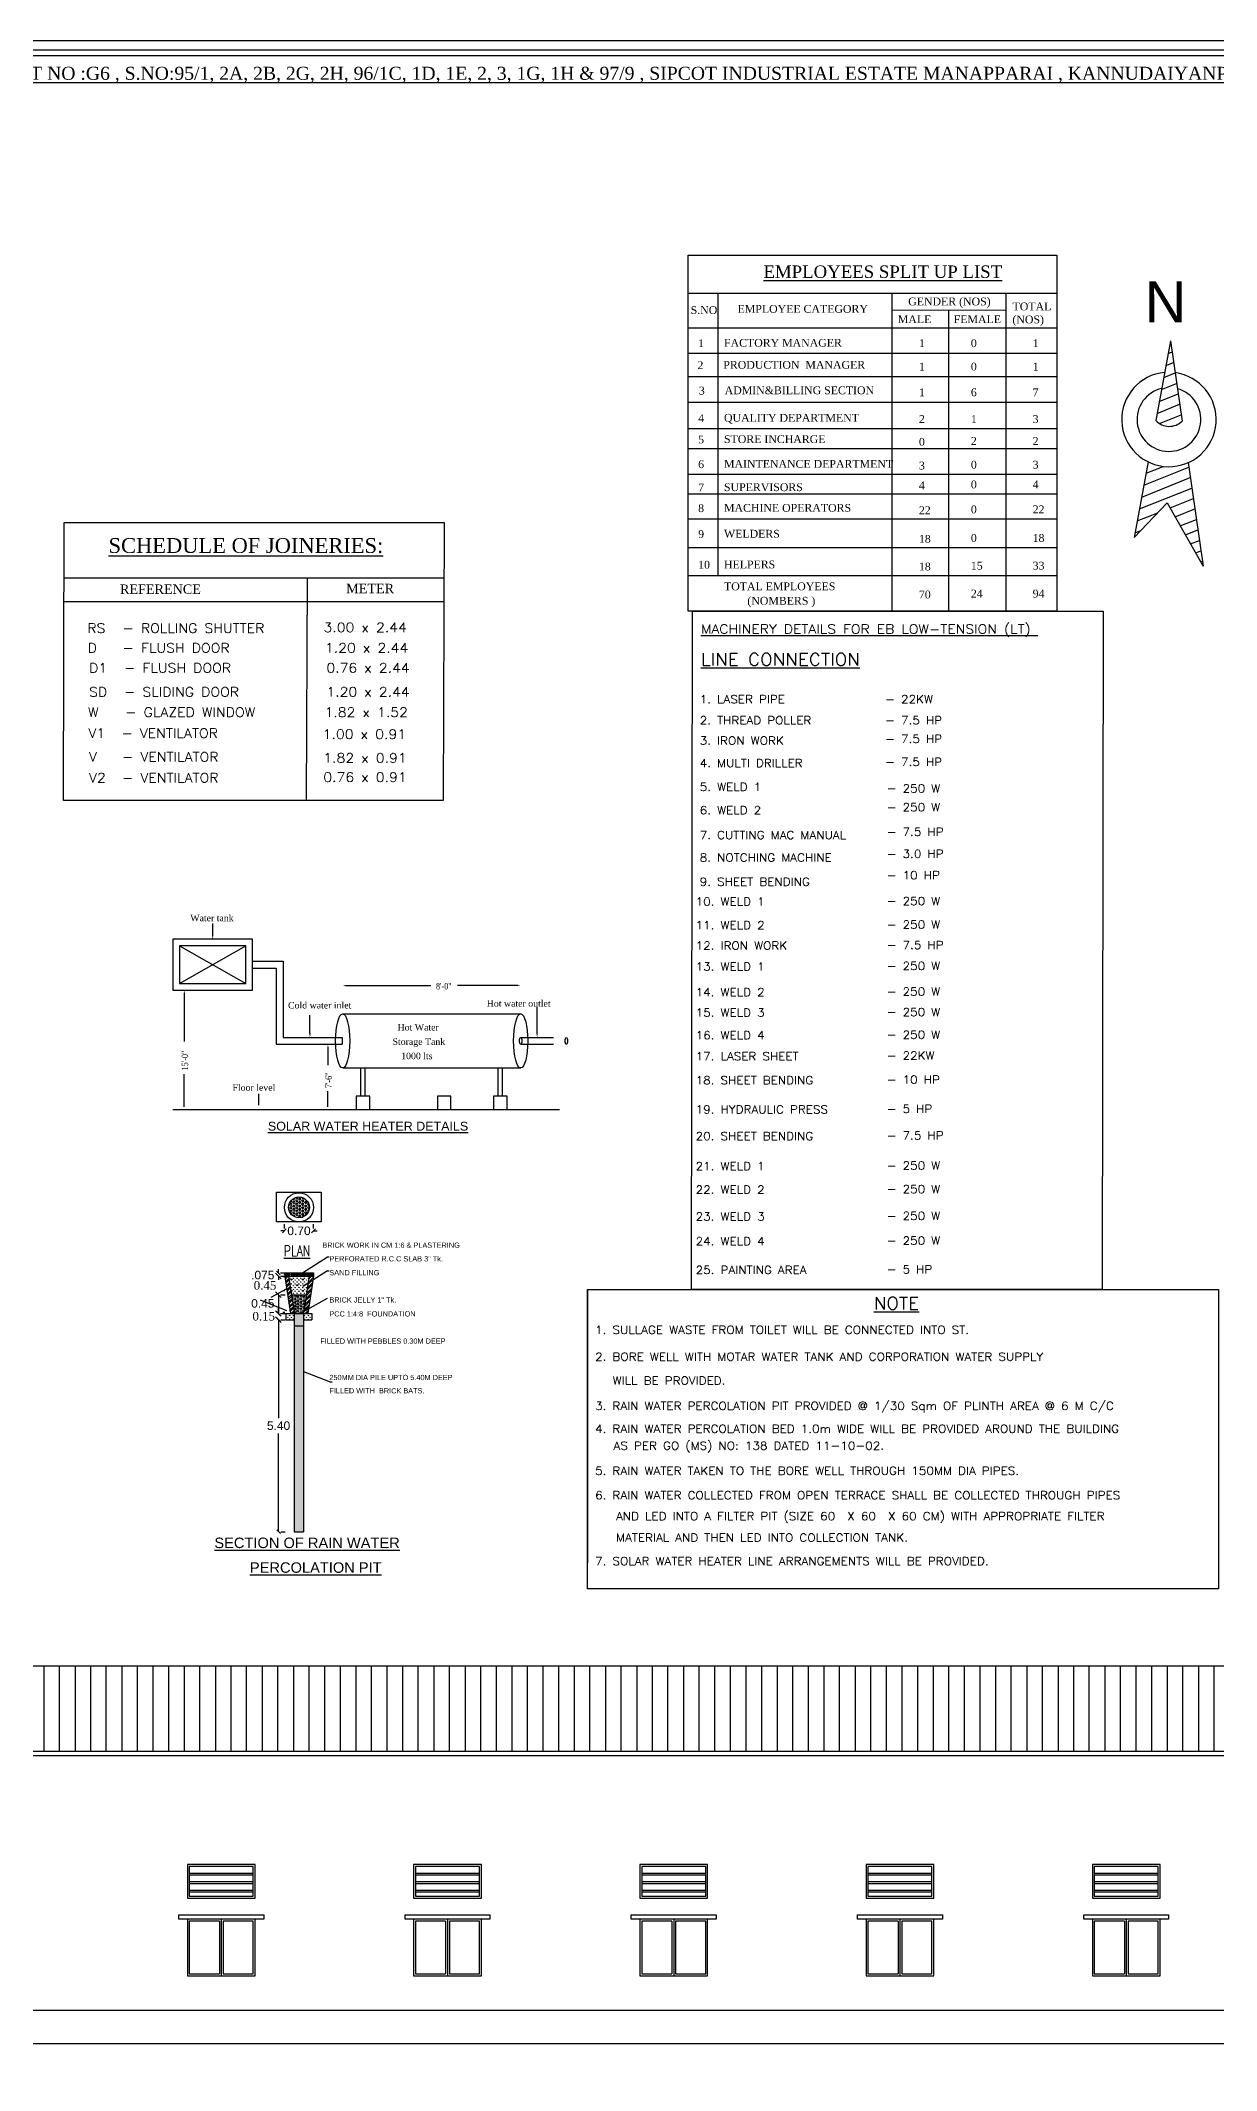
# Model space of a CAD drawing. Header units: metres. Extents: x 9436 to 9850, y -3407 to -3224.
# Drawn here: x 9511.5 to 9543.1, y -3283.1 to -3228.5 of the extents above; entities that cross this region are included whole.
import ezdxf

# ---------------------------------------------------------------- set-up
doc = ezdxf.new("R2010")
doc.units = ezdxf.units.M
doc.header["$MEASUREMENT"] = 0
doc.layers.add('SHEET_1', color=7, linetype='Continuous')
doc.styles.add('Isa-', font='times.ttf')
doc.styles.add('ROMAND', font='romand.shx', dxfattribs={"width": 0.75})
doc.styles.add('ROMANS', font='times.ttf')
doc.styles.get("Standard").update_dxf_attribs({"font": 'arial.ttf'})
doc.styles.add('STYLE2', font='times.ttf')
doc.dimstyles.new('ISO-25', dxfattribs={"dimscale": 0, "dimtxt": 0.23, "dimasz": 0.15, "dimexe": 1.25, "dimexo": 0.625, "dimgap": 0.11, "dimtad": 0, "dimtih": 1, "dimtoh": 1, "dimzin": 1, "dimdsep": 46, "dimtxsty": 'STYLE2', "dimblk": 'OBLIQUE', "dimcen": 0, "dimse1": 1, "dimse2": 1, "dimclrd": 1, "dimclrt": 3, "dimadec": 0, "dimazin": 2, "dimtfac": 1, "dimtix": 1, "dimtofl": 0, "dimtmove": 0, "dimatfit": 3, "dimfxl": 0, "dimtolj": 1, "dimarcsym": 0})
doc.dimstyles.new('STANDARD_WS', dxfattribs={"dimtxt": 0.18, "dimasz": 0.18, "dimexe": 0.18, "dimexo": 0.0625, "dimgap": 0.09, "dimtad": 0, "dimtih": 1, "dimtoh": 1, "dimdec": 4, "dimzin": 0, "dimdsep": 46, "dimtxsty": 'Standard', "dimcen": 0.09, "dimadec": 0, "dimazin": 0, "dimtfac": 1, "dimtdec": 4, "dimtofl": 0, "dimtmove": 0, "dimatfit": 3, "dimfxl": 0, "dimtolj": 1, "dimtzin": 0, "dimarcsym": 0})
pattern_1 = [(90, (9339.23568, -3323.737807), (-0.050181617, 0.050181617), [0.01330642, -0.087056814]), (45, (9339.23568, -3323.73781), (-0.05018165, 0.05018165), [0.01330642, -0.057661152]), (135, (9339.23568, -3323.73781), (-0.05018165, -0.05018165), [0.01330642, -0.057661152])]

# ---------------------------------------------------------------- blocks, each defined once
blk = doc.blocks.new('_Oblique')
at = {"color": 0, "linetype": 'ByBlock', "lineweight": -2}
blk.add_line((-0.5, -0.5), (0.5, 0.5), dxfattribs=at)
blk = doc.blocks.new('*D26')
at = {"color": 0, "lineweight": -2}
for p, q in [((9517.879, -3261.666), (9517.879, -3261.566)), ((9517.879, -3261.75), (9517.879, -3261.85)), ((9517.941, -3261.666), (9518.059, -3261.666)), ((9517.941, -3261.75), (9518.059, -3261.75))]:
    blk.add_line(p, q, dxfattribs=at)
at = {"layer": 'Defpoints', "color": 0}
for p in [(9517.879, -3261.666), (9517.879, -3261.75), (9517.879, -3261.75)]:
    blk.add_point(p, dxfattribs=at)
at = {"color": 0, "lineweight": -2, "xscale": 0.1, "yscale": 0.1, "zscale": 0.1}
for p, rotation in [((9517.879, -3261.666), 270), ((9517.879, -3261.75), 90)]:
    blk.add_blockref('_Oblique', p, dxfattribs=dict(at, rotation=rotation))
at = {"color": 7, "lineweight": 25, "insert": (9517.46, -3261.724), "char_height": 0.23, "attachment_point": 5}
blk.add_mtext('\\A1;.075', dxfattribs=at)
blk = doc.blocks.new('*D27')
at = {"color": 0, "lineweight": -2}
for p, q in [((9517.885, -3262.923), (9517.885, -3265.566)), ((9517.947, -3262.923), (9518.065, -3262.923)), ((9517.885, -3268.623), (9517.885, -3265.981)), ((9517.947, -3268.623), (9518.065, -3268.623))]:
    blk.add_line(p, q, dxfattribs=at)
at = {"layer": 'Defpoints', "color": 0}
for p in [(9517.885, -3262.923), (9517.885, -3268.623), (9517.885, -3268.623)]:
    blk.add_point(p, dxfattribs=at)
at = {"color": 0, "lineweight": -2, "xscale": 0.1, "yscale": 0.1, "zscale": 0.1}
for p, rotation in [((9517.885, -3262.923), 90), ((9517.885, -3268.623), 270)]:
    blk.add_blockref('_Oblique', p, dxfattribs=dict(at, rotation=rotation))
at = {"color": 7, "insert": (9517.885, -3265.773), "char_height": 0.23, "attachment_point": 5}
blk.add_mtext('\\A1;5.40', dxfattribs=at)
blk = doc.blocks.new('*D18')
at = {"color": 0, "lineweight": -2}
for p, q in [((9517.879, -3262.253), (9517.879, -3262.756)), ((9517.941, -3262.253), (9518.059, -3262.253)), ((9517.941, -3262.756), (9518.059, -3262.756))]:
    blk.add_line(p, q, dxfattribs=at)
at = {"layer": 'Defpoints', "color": 0}
for p in [(9517.879, -3262.253), (9517.879, -3262.756), (9517.879, -3262.756)]:
    blk.add_point(p, dxfattribs=at)
at = {"color": 0, "lineweight": -2, "xscale": 0.1, "yscale": 0.1, "zscale": 0.1}
for p, rotation in [((9517.879, -3262.253), 90), ((9517.879, -3262.756), 270)]:
    blk.add_blockref('_Oblique', p, dxfattribs=dict(at, rotation=rotation))
at = {"color": 7, "lineweight": 25, "insert": (9517.462, -3262.486), "char_height": 0.23, "attachment_point": 5}
blk.add_mtext('\\A1;0.45', dxfattribs=at)
blk = doc.blocks.new('*D19')
at = {"color": 0, "lineweight": -2}
for p, q in [((9518.042, -3260.473), (9518.042, -3260.355)), ((9518.824, -3260.473), (9518.824, -3260.355)), ((9518.042, -3260.535), (9517.942, -3260.535)), ((9518.824, -3260.535), (9518.924, -3260.535))]:
    blk.add_line(p, q, dxfattribs=at)
at = {"layer": 'Defpoints', "color": 0}
for p in [(9518.042, -3260.535), (9518.824, -3260.535), (9518.824, -3260.535)]:
    blk.add_point(p, dxfattribs=at)
at = {"color": 0, "lineweight": -2, "xscale": 0.1, "yscale": 0.1, "zscale": 0.1}
blk.add_blockref('_Oblique', (9518.042, -3260.535), dxfattribs=at)
at = {"color": 0, "lineweight": -2, "xscale": 0.1, "yscale": 0.1, "zscale": 0.1, "rotation": 180}
blk.add_blockref('_Oblique', (9518.824, -3260.535), dxfattribs=at)
at = {"color": 7, "lineweight": 25, "insert": (9518.433, -3260.535), "char_height": 0.23, "attachment_point": 5}
blk.add_mtext('\\A1;0.70', dxfattribs=at)
blk = doc.blocks.new('*D20')
at = {"color": 7, "lineweight": -2}
for p, q in [((9517.879, -3261.75), (9517.879, -3261.775)), ((9517.879, -3262.253), (9517.879, -3262.23))]:
    blk.add_line(p, q, dxfattribs=at)
at = {"layer": 'Defpoints', "color": 0}
for p in [(9517.879, -3261.75), (9517.879, -3262.253), (9517.879, -3262.253)]:
    blk.add_point(p, dxfattribs=at)
at = {"color": 7, "lineweight": -2, "xscale": 0.15, "yscale": 0.15, "zscale": 0.15}
for p, rotation in [((9517.879, -3261.75), 90), ((9517.879, -3262.253), 270)]:
    blk.add_blockref('_Oblique', p, dxfattribs=dict(at, rotation=rotation))
at = {"color": 7, "insert": (9517.521, -3262.003), "char_height": 0.23, "attachment_point": 5, "style": 'STYLE2'}
blk.add_mtext('\\A1;0.45', dxfattribs=at)
blk = doc.blocks.new('*D21')
at = {"color": 7, "lineweight": -2}
for p, q in [((9517.879, -3262.756), (9517.879, -3262.606)), ((9517.879, -3262.923), (9517.879, -3263.073))]:
    blk.add_line(p, q, dxfattribs=at)
at = {"layer": 'Defpoints', "color": 0}
for p in [(9517.879, -3262.756), (9517.879, -3262.923), (9517.885, -3262.923)]:
    blk.add_point(p, dxfattribs=at)
at = {"color": 7, "lineweight": -2, "xscale": 0.15, "yscale": 0.15, "zscale": 0.15}
for p, rotation in [((9517.879, -3262.756), 270), ((9517.879, -3262.923), 90)]:
    blk.add_blockref('_Oblique', p, dxfattribs=dict(at, rotation=rotation))
at = {"color": 7, "insert": (9517.487, -3262.833), "char_height": 0.23, "attachment_point": 5, "style": 'STYLE2'}
blk.add_mtext('\\A1;0.15', dxfattribs=at)

msp = doc.modelspace()

# ---------------------------------------------------------------- hatches: boundary and pattern name
at = {"lineweight": 25}
h = msp.add_hatch(dxfattribs=at)
h.set_pattern_fill('ANSI31', color=1, scale=2.21064, angle=-23.196021, style=0)
h.set_pattern_definition([(21.804, (9541.7402, -3250.07013), (-0.102638, 0.2565613), [])])
h.paths.add_polyline_path([(9542.73464, -3242.6711), (9541.76398, -3240.96442), (9540.8802, -3241.90084), (9541.25453, -3239.8663, 0.22210308), (9542.32915, -3239.88623)])
h.paths.add_polyline_path([(9542.1662, -3238.76709, -0.42578482), (9541.45916, -3238.75414), (9541.85279, -3236.61467)])
h = msp.add_hatch(dxfattribs=at)
h.set_pattern_fill('HEX', scale=0.008382, style=0)
h.set_pattern_definition([(0, (9321.561115, -3323.03683), (0, 0.046094779), [0.02661284, -0.053225679]), (120, (9321.561115, -3323.03683), (-0.03991925, -0.023047389), [0.02661284, -0.053225679]), (60, (9321.58773, -3323.03683), (-0.03991925, 0.023047389), [0.02661284, -0.053225679])])
h.paths.add_polyline_path([(9518.15346, -3259.90406, 1), (9518.71226, -3259.90406, 1)])
h = msp.add_hatch(dxfattribs=at)
h.set_pattern_fill('CROSS', scale=0.002794, style=0)
h.set_pattern_definition([(0, (9339.235681, -3323.737807), (0.0177418929, 0.0177418929), [0.0088709465, -0.0266128394]), (90, (9339.240117, -3323.742243), (-0.0177418929, 0.0177418929), [0.0088709465, -0.0266128394])])
h.paths.add_polyline_path([(9518.31137, -3261.66609), (9518.31137, -3261.74991), (9518.39091, -3261.74991), (9518.39091, -3261.66609)])
h.paths.add_polyline_path([(9518.47935, -3261.66609), (9518.41225, -3261.66609), (9518.41225, -3261.74991), (9518.47935, -3261.74991)])
h.paths.add_polyline_path([(9518.50068, -3261.74991), (9518.57193, -3261.74991), (9518.57193, -3261.66609), (9518.50068, -3261.66609)])
h.paths.add_polyline_path([(9518.59327, -3261.74991), (9518.65208, -3261.74991), (9518.65208, -3261.66609), (9518.59327, -3261.66609)])
h.paths.add_polyline_path([(9518.67341, -3261.74991), (9518.82398, -3261.74991), (9518.82398, -3261.66609), (9518.67341, -3261.66609)])
h.paths.add_polyline_path([(9518.18778, -3261.66609), (9518.0426, -3261.66609), (9518.0426, -3261.74991), (9518.18778, -3261.74991)])
h.paths.add_polyline_path([(9518.20912, -3261.74991), (9518.29004, -3261.74991), (9518.29004, -3261.66609), (9518.20912, -3261.66609)])
h = msp.add_hatch(dxfattribs=at)
h.set_pattern_fill('STEEL', scale=0.02794, style=0)
h.set_pattern_definition([(45, (9339.23568, -3323.73781), (-0.062727064, 0.062727064), []), (45, (9339.23568, -3323.69345), (-0.062727064, 0.062727064), [])])
h.paths.add_polyline_path([(9518.82398, -3261.74991), (9518.71093, -3261.74991), (9518.55773, -3262.75575), (9518.67078, -3262.75575)])
h.paths.add_polyline_path([(9518.1958, -3262.75575), (9518.30885, -3262.75575), (9518.15565, -3261.74991), (9518.0426, -3261.74991)])
h = msp.add_hatch(dxfattribs=at)
h.set_pattern_fill('GRASS', scale=0.008382, style=0)
h.set_pattern_definition([(90, (9339.23568, -3323.7378), (-0.15054485, 0.15054485), [0.03991926, -0.26117044]), (45, (9339.23568, -3323.7378), (-0.15054495, 0.15054495), [0.03991926, -0.17298346]), (135, (9339.23568, -3323.7378), (-0.15054495, -0.15054495), [0.03991926, -0.17298346])])
h.paths.add_polyline_path([(9518.71093, -3261.74991), (9518.15565, -3261.74991), (9518.23225, -3262.25283), (9518.63433, -3262.25283)])
h = msp.add_hatch(dxfattribs=at)
h.set_pattern_fill('GRASS', scale=0.002794, style=0)
h.set_pattern_definition(pattern_1)
h.paths.add_polyline_path([(9518.71093, -3261.74991), (9518.15565, -3261.74991), (9518.23225, -3262.25283), (9518.63433, -3262.25283)])
h = msp.add_hatch(dxfattribs=at)
h.set_pattern_fill('HEX', scale=0.008382, style=0)
h.set_pattern_definition([(0, (9339.23568, -3323.737807), (0, 0.046094779), [0.02661284, -0.053225679]), (120, (9339.23568, -3323.737807), (-0.03991925, -0.02304739), [0.02661284, -0.053225679]), (60, (9339.262294, -3323.737807), (-0.03991925, 0.02304739), [0.02661284, -0.053225679])])
h.paths.add_polyline_path([(9518.63433, -3262.25283), (9518.23225, -3262.25283), (9518.30885, -3262.75575), (9518.55773, -3262.75575)])
h = msp.add_hatch(dxfattribs=at)
h.set_pattern_fill('GRASS', scale=0.002794, style=0)
h.set_pattern_definition(pattern_1)
h.paths.add_polyline_path([(9518.78254, -3262.92339), (9518.78254, -3262.75575), (9518.55902, -3262.75575), (9518.55902, -3262.92339)])
h.paths.add_polyline_path([(9518.30756, -3262.75575), (9518.08404, -3262.75575), (9518.08404, -3262.92339), (9518.30756, -3262.92339)])
h = msp.add_hatch(dxfattribs=at)
h.set_pattern_fill('GRASS', scale=0.002794, style=0)
h.set_pattern_definition(pattern_1)
h.paths.add_polyline_path([(9518.55902, -3262.75575), (9518.30756, -3262.75575), (9518.30756, -3268.62315), (9518.55902, -3268.62315)])

# ---------------------------------------------------------------- linework, layer by layer
at = {"color": 141, "lineweight": 25}
for p, q in [((9528.89102, -3235.33088), (9538.79906, -3235.33088)), ((9528.89102, -3236.26446), (9538.79906, -3236.26446)), ((9512.12666, -3242.98352), (9522.331, -3242.98352)), ((9512.12666, -3243.61584), (9522.331, -3243.61584))]:
    msp.add_line(p, q, dxfattribs=at)
at = {"color": 7}
for p, q in [((9529.68542, -3235.33088), (9529.68542, -3242.91558)), ((9534.36292, -3235.33088), (9534.36292, -3243.88244)), ((9537.42553, -3235.33088), (9537.42553, -3243.88244)), ((9534.36292, -3235.77783), (9537.42035, -3235.78713)), ((9535.89163, -3235.78248), (9535.89163, -3243.88244)), ((9538.79906, -3236.94919), (9528.89102, -3236.94919)), ((9538.79906, -3237.57986), (9528.89102, -3237.57986)), ((9538.79906, -3238.26966), (9528.89102, -3238.26966)), ((9538.79906, -3238.97916), (9528.89102, -3238.97916)), ((9538.79906, -3239.51129), (9528.89102, -3239.51129)), ((9538.79906, -3240.20109), (9528.89102, -3240.20109)), ((9538.79906, -3240.73322), (9528.89102, -3240.73322)), ((9538.79906, -3241.40331), (9528.89102, -3241.40331)), ((9538.79906, -3242.17194), (9528.89102, -3242.17194)), ((9528.89102, -3242.91558), (9538.79906, -3242.91558)), ((9482.21443, -3272.22935), (9573.73443, -3272.22935)), ((9511.57526, -3272.22935), (9511.57526, -3274.51935)), ((9511.98989, -3272.22935), (9511.98989, -3274.51935)), ((9512.41504, -3272.22935), (9512.41504, -3274.51935)), ((9512.82967, -3272.22935), (9512.82967, -3274.51935)), ((9512.82967, -3272.22935), (9512.82967, -3274.51935)), ((9513.24431, -3272.22935), (9513.24431, -3274.51935)), ((9513.66946, -3272.22935), (9513.66946, -3274.51935)), ((9514.08409, -3272.22935), (9514.08409, -3274.51935)), ((9514.50924, -3272.22935), (9514.50924, -3274.51935)), ((9514.92387, -3272.22935), (9514.92387, -3274.51935)), ((9515.34902, -3272.22935), (9515.34902, -3274.51935)), ((9515.76365, -3272.22935), (9515.76365, -3274.51935)), ((9516.1888, -3272.22935), (9516.1888, -3274.51935)), ((9516.60344, -3272.22935), (9516.60344, -3274.51935)), ((9516.60344, -3272.22935), (9516.60344, -3274.51935)), ((9517.01807, -3272.22935), (9517.01807, -3274.51935)), ((9517.44322, -3272.22935), (9517.44322, -3274.51935)), ((9517.85785, -3272.22935), (9517.85785, -3274.51935)), ((9518.283, -3272.22935), (9518.283, -3274.51935)), ((9518.69763, -3272.22935), (9518.69763, -3274.51935)), ((9519.12278, -3272.22935), (9519.12278, -3274.51935)), ((9519.53741, -3272.22935), (9519.53741, -3274.51935)), ((9519.96256, -3272.22935), (9519.96256, -3274.51935)), ((9520.3772, -3272.22935), (9520.3772, -3274.51935)), ((9520.3772, -3272.22935), (9520.3772, -3274.51935)), ((9520.79183, -3272.22935), (9520.79183, -3274.51935)), ((9521.21698, -3272.22935), (9521.21698, -3274.51935)), ((9521.63161, -3272.22935), (9521.63161, -3274.51935)), ((9522.05676, -3272.22935), (9522.05676, -3274.51935)), ((9522.47139, -3272.22935), (9522.47139, -3274.51935)), ((9522.89654, -3272.22935), (9522.89654, -3274.51935)), ((9523.31118, -3272.22935), (9523.31118, -3274.51935)), ((9523.73633, -3272.22935), (9523.73633, -3274.51935)), ((9524.15096, -3272.22935), (9524.15096, -3274.51935)), ((9524.15096, -3272.22935), (9524.15096, -3274.51935)), ((9524.56559, -3272.22935), (9524.56559, -3274.51935)), ((9524.99074, -3272.22935), (9524.99074, -3274.51935)), ((9525.40537, -3272.22935), (9525.40537, -3274.51935)), ((9525.83052, -3272.22935), (9525.83052, -3274.51935)), ((9526.24516, -3272.22935), (9526.24516, -3274.51935)), ((9526.6703, -3272.22935), (9526.6703, -3274.51935)), ((9527.08494, -3272.22935), (9527.08494, -3274.51935)), ((9527.51009, -3272.22935), (9527.51009, -3274.51935)), ((9527.92472, -3272.22935), (9527.92472, -3274.51935)), ((9527.92472, -3272.22935), (9527.92472, -3274.51935)), ((9528.33935, -3272.22935), (9528.33935, -3274.51935)), ((9528.7645, -3272.22935), (9528.7645, -3274.51935)), ((9529.17913, -3272.22935), (9529.17913, -3274.51935)), ((9529.60428, -3272.22935), (9529.60428, -3274.51935)), ((9530.01892, -3272.22935), (9530.01892, -3274.51935)), ((9530.44407, -3272.22935), (9530.44407, -3274.51935)), ((9530.8587, -3272.22935), (9530.8587, -3274.51935)), ((9531.28385, -3272.22935), (9531.28385, -3274.51935)), ((9531.69848, -3272.22935), (9531.69848, -3274.51935)), ((9531.69848, -3272.22935), (9531.69848, -3274.51935)), ((9532.11311, -3272.22935), (9532.11311, -3274.51935)), ((9532.53826, -3272.22935), (9532.53826, -3274.51935)), ((9532.9529, -3272.22935), (9532.9529, -3274.51935)), ((9533.37805, -3272.22935), (9533.37805, -3274.51935)), ((9533.79268, -3272.22935), (9533.79268, -3274.51935)), ((9534.21783, -3272.22935), (9534.21783, -3274.51935)), ((9534.63246, -3272.22935), (9534.63246, -3274.51935)), ((9535.05761, -3272.22935), (9535.05761, -3274.51935)), ((9535.47224, -3272.22935), (9535.47224, -3274.51935)), ((9535.47224, -3272.22935), (9535.47224, -3274.51935)), ((9535.88687, -3272.22935), (9535.88687, -3274.51935)), ((9536.31202, -3272.22935), (9536.31202, -3274.51935)), ((9536.72666, -3272.22935), (9536.72666, -3274.51935)), ((9537.15181, -3272.22935), (9537.15181, -3274.51935)), ((9537.56644, -3272.22935), (9537.56644, -3274.51935)), ((9537.99159, -3272.22935), (9537.99159, -3274.51935)), ((9538.40622, -3272.22935), (9538.40622, -3274.51935)), ((9538.83137, -3272.22935), (9538.83137, -3274.51935)), ((9539.246, -3272.22935), (9539.246, -3274.51935)), ((9539.246, -3272.22935), (9539.246, -3274.51935)), ((9539.66064, -3272.22935), (9539.66064, -3274.51935)), ((9540.08579, -3272.22935), (9540.08579, -3274.51935)), ((9540.50042, -3272.22935), (9540.50042, -3274.51935)), ((9540.92557, -3272.22935), (9540.92557, -3274.51935)), ((9541.3402, -3272.22935), (9541.3402, -3274.51935)), ((9541.76535, -3272.22935), (9541.76535, -3274.51935)), ((9542.17998, -3272.22935), (9542.17998, -3274.51935)), ((9542.60513, -3272.22935), (9542.60513, -3274.51935)), ((9543.01977, -3272.22935), (9543.01977, -3274.51935)), ((9543.01977, -3272.22935), (9543.01977, -3274.51935)), ((9482.21443, -3274.51935), (9573.73443, -3274.51935)), ((9482.21443, -3274.63935), (9573.73443, -3274.63935)), ((9515.48454, -3277.7975), (9517.20454, -3277.7975)), ((9515.48454, -3277.8475), (9517.20454, -3277.8475)), ((9521.56456, -3277.7975), (9523.28456, -3277.7975)), ((9521.56456, -3277.8475), (9523.28456, -3277.8475)), ((9527.64457, -3277.7975), (9529.36457, -3277.7975)), ((9527.64457, -3277.8475), (9529.36457, -3277.8475)), ((9533.72457, -3277.7975), (9535.44457, -3277.7975)), ((9533.72457, -3277.8475), (9535.44457, -3277.8475)), ((9539.80459, -3277.7975), (9541.52459, -3277.7975)), ((9539.80459, -3277.8475), (9541.52459, -3277.8475)), ((9515.48454, -3278.02564), (9517.20454, -3278.02564)), ((9515.48454, -3278.07564), (9517.20454, -3278.07564)), ((9515.48454, -3278.25379), (9517.20454, -3278.25379)), ((9515.48454, -3278.30379), (9517.20454, -3278.30379)), ((9521.56456, -3278.02564), (9523.28456, -3278.02564)), ((9521.56456, -3278.07564), (9523.28456, -3278.07564)), ((9521.56456, -3278.25379), (9523.28456, -3278.25379)), ((9521.56456, -3278.30379), (9523.28456, -3278.30379)), ((9527.64457, -3278.02564), (9529.36457, -3278.02564)), ((9527.64457, -3278.07564), (9529.36457, -3278.07564)), ((9527.64457, -3278.25379), (9529.36457, -3278.25379)), ((9527.64457, -3278.30379), (9529.36457, -3278.30379)), ((9533.72457, -3278.02564), (9535.44457, -3278.02564)), ((9533.72457, -3278.07564), (9535.44457, -3278.07564)), ((9533.72457, -3278.25379), (9535.44457, -3278.25379)), ((9533.72457, -3278.30379), (9535.44457, -3278.30379)), ((9539.80459, -3278.02564), (9541.52459, -3278.02564)), ((9539.80459, -3278.07564), (9541.52459, -3278.07564)), ((9539.80459, -3278.25379), (9541.52459, -3278.25379)), ((9539.80459, -3278.30379), (9541.52459, -3278.30379)), ((9516.29454, -3279.08935), (9516.29454, -3280.50935)), ((9516.34454, -3279.03935), (9516.34454, -3280.55935)), ((9516.39454, -3279.08935), (9516.39454, -3280.50935)), ((9522.37456, -3279.08935), (9522.37456, -3280.50935)), ((9522.42456, -3279.03935), (9522.42456, -3280.55935)), ((9522.47456, -3279.08935), (9522.47456, -3280.50935)), ((9528.45457, -3279.08935), (9528.45457, -3280.50935)), ((9528.50457, -3279.03935), (9528.50457, -3280.55935)), ((9528.55457, -3279.08935), (9528.55457, -3280.50935)), ((9534.53457, -3279.08935), (9534.53457, -3280.50935)), ((9534.58457, -3279.03935), (9534.58457, -3280.55935)), ((9534.63457, -3279.08935), (9534.63457, -3280.50935)), ((9540.61459, -3279.08935), (9540.61459, -3280.50935)), ((9540.66459, -3279.03935), (9540.66459, -3280.55935)), ((9540.71459, -3279.08935), (9540.71459, -3280.50935)), ((9482.21443, -3281.47935), (9573.73443, -3281.47935)), ((9480.96176, -3282.37935), (9575.68297, -3282.37935))]:
    msp.add_line(p, q, dxfattribs=at)
at = {"lineweight": 25}
for p, q in [((9541.85279, -3236.61467), (9541.45916, -3238.75414)), ((9541.85279, -3236.61467), (9542.1662, -3238.76709)), ((9541.25453, -3239.8663), (9540.8802, -3241.90084)), ((9542.32915, -3239.88623), (9542.73464, -3242.6711)), ((9541.76398, -3240.96442), (9540.8802, -3241.90084)), ((9541.76398, -3240.96442), (9542.73464, -3242.6711)), ((9516.11396, -3252.57459), (9516.11396, -3252.27503)), ((9517.18882, -3252.69579), (9515.0391, -3252.69579)), ((9515.0391, -3252.69579), (9515.0391, -3254.06625)), ((9517.18882, -3254.06625), (9517.18882, -3252.69579)), ((9515.22089, -3253.88445), (9517.00703, -3252.87758)), ((9515.22089, -3252.87758), (9517.00703, -3253.88445)), ((9517.00703, -3252.87758), (9515.22089, -3252.87758)), ((9515.22089, -3252.87758), (9515.22089, -3253.88445)), ((9517.00703, -3253.88445), (9517.00703, -3252.87758)), ((9517.18882, -3253.29012), (9518.0065, -3253.29012)), ((9518.0065, -3253.29012), (9518.0065, -3255.33879)), ((9515.22089, -3253.88445), (9517.00703, -3253.88445)), ((9517.18882, -3253.47191), (9517.82471, -3253.47191)), ((9517.82471, -3253.47191), (9517.82471, -3255.52058)), ((9515.0391, -3254.06625), (9517.18882, -3254.06625)), ((9515.3505, -3254.14393), (9515.3505, -3255.44218)), ((9519.68567, -3253.94255), (9521.97519, -3253.94255)), ((9524.31398, -3253.94255), (9522.69452, -3253.94255)), ((9518.72709, -3255.21759), (9518.72709, -3254.74097)), ((9519.60798, -3254.70252), (9524.39167, -3254.70252)), ((9524.83249, -3255.21772), (9524.83249, -3254.52655)), ((9517.82471, -3255.52058), (9519.59335, -3255.52058)), ((9518.0065, -3255.33879), (9519.59335, -3255.33879)), ((9519.59335, -3255.33879), (9519.59335, -3255.52058)), ((9524.39167, -3255.33892), (9525.27331, -3255.33892)), ((9524.39167, -3255.52071), (9525.27331, -3255.52071)), ((9519.21174, -3255.59827), (9519.21174, -3256.08189)), ((9515.3505, -3257.19711), (9515.3505, -3256.32615)), ((9519.60798, -3256.15685), (9524.39167, -3256.15685)), ((9520.09276, -3256.91121), (9520.09276, -3256.15685)), ((9520.21395, -3256.91121), (9520.21395, -3256.15685)), ((9523.7857, -3256.91121), (9523.7857, -3256.15685)), ((9523.90689, -3256.91121), (9523.90689, -3256.15685)), ((9517.35377, -3257.1536), (9517.35377, -3256.85404)), ((9519.21174, -3257.19711), (9519.21174, -3256.77719)), ((9520.33515, -3256.91121), (9519.97156, -3256.91121)), ((9519.97156, -3256.91121), (9519.97156, -3257.2748)), ((9520.33515, -3257.2748), (9520.33515, -3256.91121)), ((9522.51665, -3256.91121), (9522.15307, -3256.91121)), ((9522.15307, -3256.91121), (9522.15307, -3257.2748)), ((9522.51665, -3257.2748), (9522.51665, -3256.91121)), ((9524.02809, -3256.91121), (9523.6645, -3256.91121)), ((9523.6645, -3256.91121), (9523.6645, -3257.2748)), ((9524.02809, -3257.2748), (9524.02809, -3256.91121)), ((9515.0391, -3257.2748), (9525.43372, -3257.2748)), ((9519.97156, -3257.2748), (9520.33515, -3257.2748)), ((9522.15307, -3257.2748), (9522.51665, -3257.2748)), ((9523.6645, -3257.2748), (9524.02809, -3257.2748))]:
    msp.add_line(p, q, dxfattribs=at)
at = {"color": 2}
for p, q in [((9522.331, -3241.49209), (9522.31054, -3248.96671)), ((9518.65012, -3242.98352), (9518.62967, -3248.96671)), ((9526.18879, -3262.11024), (9526.18879, -3269.45568))]:
    msp.add_line(p, q, dxfattribs=at)
at = {"color": 7, "lineweight": 25}
for p, q in [((9518.53221, -3261.66609), (9519.19731, -3261.23571)), ((9519.19731, -3261.23571), (9519.24879, -3261.23571)), ((9517.68557, -3262.31389), (9518.10033, -3262.09062)), ((9517.99872, -3261.76523), (9518.05021, -3261.76523)), ((9518.0426, -3261.66609), (9518.82398, -3261.66609)), ((9518.0426, -3261.74991), (9518.82398, -3261.74991)), ((9518.04939, -3261.66609), (9518.04939, -3261.74991)), ((9518.04939, -3261.74991), (9518.20259, -3262.75575)), ((9518.0739, -3261.71609), (9518.0739, -3261.79991)), ((9518.09523, -3261.71609), (9518.09523, -3261.79991)), ((9518.15565, -3261.74991), (9518.30885, -3262.75575)), ((9518.29004, -3261.66609), (9518.29004, -3261.74991)), ((9518.31137, -3261.66609), (9518.31137, -3261.74991)), ((9518.39091, -3261.66609), (9518.39091, -3261.74991)), ((9518.41225, -3261.66609), (9518.41225, -3261.74991)), ((9518.47935, -3261.66609), (9518.47935, -3261.74991)), ((9518.50068, -3261.66609), (9518.50068, -3261.74991)), ((9518.5346, -3262.02301), (9519.19731, -3261.60139)), ((9518.71093, -3261.74991), (9518.55773, -3262.75575)), ((9518.57193, -3261.66609), (9518.57193, -3261.74991)), ((9518.59327, -3261.66609), (9518.59327, -3261.74991)), ((9518.65208, -3261.66609), (9518.65208, -3261.74991)), ((9518.82398, -3261.74991), (9518.67078, -3262.75575)), ((9518.67341, -3261.66609), (9518.67341, -3261.74991)), ((9518.82398, -3261.66609), (9518.82398, -3261.74991)), ((9519.19731, -3261.60853), (9519.24879, -3261.60853)), ((9517.38757, -3262.39309), (9518.10033, -3262.67413)), ((9517.99872, -3262.14062), (9518.05021, -3262.14062)), ((9518.23225, -3262.25283), (9518.63433, -3262.25283)), ((9518.51304, -3262.73138), (9519.19731, -3262.34015)), ((9517.99872, -3262.72413), (9518.05021, -3262.72413)), ((9518.08404, -3262.75575), (9518.08404, -3262.92339)), ((9518.08404, -3262.75575), (9518.78254, -3262.75575)), ((9518.08404, -3262.92339), (9518.30756, -3262.92339)), ((9518.30756, -3262.75575), (9518.30756, -3268.62315)), ((9518.30756, -3263.09103), (9518.55902, -3263.09103)), ((9518.55902, -3262.75575), (9518.55902, -3268.62315)), ((9518.55902, -3262.92339), (9518.78254, -3262.92339)), ((9518.78254, -3262.75575), (9518.78254, -3262.92339)), ((9518.55902, -3264.31545), (9519.27179, -3264.59649)), ((9519.27179, -3264.59649), (9519.32327, -3264.59649)), ((9518.30756, -3268.62315), (9518.55902, -3268.62315))]:
    msp.add_line(p, q, dxfattribs=at)
at = {"color": 7}
for points in [[(9478.60672, -3228.79209), (9593.84473, -3228.79209), (9593.84473, -3320.06153), (9478.60672, -3320.06153)], [(9478.75672, -3228.94209), (9593.69473, -3228.94209), (9593.69473, -3319.91153), (9478.75672, -3319.91153)], [(9528.89102, -3234.31242), (9538.79906, -3234.31242), (9538.79906, -3243.88244), (9528.89102, -3243.88244)], [(9519.03286, -3259.49522), (9519.03286, -3260.29522), (9517.83286, -3260.29522), (9517.83286, -3259.49522)], [(9515.43454, -3278.46935), (9517.25454, -3278.46935), (9517.25454, -3277.56935), (9515.43454, -3277.56935)], [(9515.48454, -3278.41935), (9517.20454, -3278.41935), (9517.20454, -3277.61935), (9515.48454, -3277.61935)], [(9521.51456, -3278.46935), (9523.33456, -3278.46935), (9523.33456, -3277.56935), (9521.51456, -3277.56935)], [(9521.56456, -3278.41935), (9523.28456, -3278.41935), (9523.28456, -3277.61935), (9521.56456, -3277.61935)], [(9527.59457, -3278.46935), (9529.41457, -3278.46935), (9529.41457, -3277.56935), (9527.59457, -3277.56935)], [(9527.64457, -3278.41935), (9529.36457, -3278.41935), (9529.36457, -3277.61935), (9527.64457, -3277.61935)], [(9533.67457, -3278.46935), (9535.49457, -3278.46935), (9535.49457, -3277.56935), (9533.67457, -3277.56935)], [(9533.72457, -3278.41935), (9535.44457, -3278.41935), (9535.44457, -3277.61935), (9533.72457, -3277.61935)], [(9539.75459, -3278.46935), (9541.57459, -3278.46935), (9541.57459, -3277.56935), (9539.75459, -3277.56935)], [(9539.80459, -3278.41935), (9541.52459, -3278.41935), (9541.52459, -3277.61935), (9539.80459, -3277.61935)], [(9515.20454, -3278.91935), (9517.48454, -3278.91935), (9517.48454, -3279.03935), (9515.20454, -3279.03935)], [(9521.28456, -3278.91935), (9523.56456, -3278.91935), (9523.56456, -3279.03935), (9521.28456, -3279.03935)], [(9527.36457, -3278.91935), (9529.64457, -3278.91935), (9529.64457, -3279.03935), (9527.36457, -3279.03935)], [(9533.44457, -3278.91935), (9535.72457, -3278.91935), (9535.72457, -3279.03935), (9533.44457, -3279.03935)], [(9539.52459, -3278.91935), (9541.80459, -3278.91935), (9541.80459, -3279.03935), (9539.52459, -3279.03935)], [(9515.43454, -3280.55935), (9517.25454, -3280.55935), (9517.25454, -3279.03935), (9515.43454, -3279.03935)], [(9521.51456, -3280.55935), (9523.33456, -3280.55935), (9523.33456, -3279.03935), (9521.51456, -3279.03935)], [(9527.59457, -3280.55935), (9529.41457, -3280.55935), (9529.41457, -3279.03935), (9527.59457, -3279.03935)], [(9533.67457, -3280.55935), (9535.49457, -3280.55935), (9535.49457, -3279.03935), (9533.67457, -3279.03935)], [(9539.75459, -3280.55935), (9541.57459, -3280.55935), (9541.57459, -3279.03935), (9539.75459, -3279.03935)]]:
    msp.add_lwpolyline(points, close=True, dxfattribs=at)
at = {"color": 2}
msp.add_lwpolyline([(9522.31054, -3248.96671), (9512.1062, -3248.96671), (9512.12666, -3241.49209), (9522.331, -3241.49209)], dxfattribs=at)
msp.add_lwpolyline([(9529.01135, -3243.88244), (9540.04744, -3243.88244), (9540.01493, -3262.11024), (9528.97884, -3262.11024)], close=True, dxfattribs=at)
at = {"color": 82}
msp.add_lwpolyline([(9526.18879, -3262.11024), (9543.14052, -3262.11024), (9543.14052, -3270.15788), (9526.18879, -3270.15788)], close=True, dxfattribs=at)
at = {"color": 7}
for points in [[(9516.29454, -3279.08935), (9515.48454, -3279.08935), (9515.48454, -3280.50935), (9516.29454, -3280.50935)], [(9516.39454, -3280.50935), (9517.20454, -3280.50935), (9517.20454, -3279.08935), (9516.39454, -3279.08935)], [(9522.37456, -3279.08935), (9521.56456, -3279.08935), (9521.56456, -3280.50935), (9522.37456, -3280.50935)], [(9522.47456, -3280.50935), (9523.28456, -3280.50935), (9523.28456, -3279.08935), (9522.47456, -3279.08935)], [(9528.45457, -3279.08935), (9527.64457, -3279.08935), (9527.64457, -3280.50935), (9528.45457, -3280.50935)], [(9528.55457, -3280.50935), (9529.36457, -3280.50935), (9529.36457, -3279.08935), (9528.55457, -3279.08935)], [(9534.53457, -3279.08935), (9533.72457, -3279.08935), (9533.72457, -3280.50935), (9534.53457, -3280.50935)], [(9534.63457, -3280.50935), (9535.44457, -3280.50935), (9535.44457, -3279.08935), (9534.63457, -3279.08935)], [(9540.61459, -3279.08935), (9539.80459, -3279.08935), (9539.80459, -3280.50935), (9540.61459, -3280.50935)], [(9540.71459, -3280.50935), (9541.52459, -3280.50935), (9541.52459, -3279.08935), (9540.71459, -3279.08935)]]:
    msp.add_lwpolyline(points, dxfattribs=at)
at = {"color": 7, "lineweight": 25}
for radius in [0.39116, 0.2794]:
    msp.add_circle((9518.43286, -3259.90406), radius, dxfattribs=at)
at = {"lineweight": 25}
for centre, radius, start, end in [((9541.81316, -3238.72634), 1.26948, 95.256668, 82.586415), ((9541.81316, -3238.72634), 0.85797, 103.149105, 74.685017), ((9541.8189, -3238.42074), 0.49048, 222.823993, 315.078267)]:
    msp.add_arc(centre, radius, start, end, dxfattribs=at)
for centre, major_axis, ratio in [((9519.60798, -3255.42981), (0, -0.72704), 0.26035172), ((9524.39167, -3255.42981), (0, -0.72704), 0.26035172), ((9524.39167, -3255.42987), (0, -0.09084), 0.35122085), ((9525.61656, -3255.42987), (0, -0.09084), 0.35122085)]:
    msp.add_ellipse(centre, major_axis=major_axis, ratio=ratio, dxfattribs=at)
for points in [[(9516.09376, -3252.57459), (9516.13416, -3252.57459), (9516.11396, -3252.69579)], [(9515.33756, -3254.14393), (9515.36345, -3254.14393), (9515.3505, -3254.06625)], [(9519.68567, -3253.9296), (9519.68567, -3253.9555), (9519.60798, -3253.94255)], [(9524.31398, -3253.9296), (9524.31398, -3253.9555), (9524.39167, -3253.94255)], [(9518.70689, -3255.21759), (9518.74729, -3255.21759), (9518.72709, -3255.33879)], [(9519.19879, -3255.59827), (9519.22469, -3255.59827), (9519.21174, -3255.52058)], [(9524.81229, -3255.21772), (9524.85269, -3255.21772), (9524.83249, -3255.33892)], [(9515.33756, -3257.07591), (9515.36345, -3257.07591), (9515.3505, -3257.1536)], [(9517.33358, -3257.03241), (9517.37397, -3257.03241), (9517.35377, -3257.1536)], [(9519.19879, -3257.07591), (9519.22469, -3257.07591), (9519.21174, -3257.1536)]]:
    msp.add_solid(points, dxfattribs=at)
at = {"layer": 'SHEET_1', "color": 6}
msp.add_lwpolyline([(9478.35672, -3228.54209), (9594.09473, -3228.54209), (9594.09473, -3320.31153), (9478.35672, -3320.31153)], close=True, dxfattribs=at)

# ---------------------------------------------------------------- texts
at = {"color": 3, "style": 'Isa-'}
msp.add_text('%%UPLAN SHOWING THE PROPOSED  CONSTRUCTION OF  INDUSTRIAL  BUILDING  IN "M/s RHINO SCAFF INDUSTRY PVT LTD." IN PLOT NO :G6 , S.NO:95/1, 2A, 2B, 2G, 2H, 96/1C, 1D, 1E, 2, 3, 1G, 1H & 97/9 , SIPCOT INDUSTRIAL ESTATE MANAPPARAI , KANNUDAIYANPATTI  VILLAGE & PANCHAYAT , MANAPPARAI TALUK , TRICHY DISTRICT.', height=0.35, dxfattribs=at).set_placement((9478.98363, -3229.59611))
at = {"color": 3, "lineweight": 25, "style": 'Isa-'}
for s, height, p in [('%%UEMPLOYEES SPLIT UP LIST', 0.3345441, (9530.91573, -3234.92075)), ('%%USCHEDULE OF JOINERIES:', 0.4, (9513.31557, -3242.3136))]:
    msp.add_text(s, height=height, dxfattribs=at).set_placement(p)
at = {"color": 3, "lineweight": 25}
msp.add_text('N', height=1.10532, dxfattribs=at).set_placement((9541.16149, -3236.1161))
at = {"color": 4, "lineweight": 25, "style": 'Isa-'}
for s, height, p in [('S.NO', 0.210311, (9528.96023, -3235.88963)), ('EMPLOYEE CATEGORY', 0.2103111, (9530.22015, -3235.8586)), ('GENDER (NOS)', 0.2103111, (9534.80576, -3235.65944)), ('TOTAL', 0.210311, (9537.61046, -3235.793)), ('MALE', 0.210311, (9534.52639, -3236.13724)), ('FEMALE', 0.210311, (9536.0284, -3236.13724)), ('(NOS)', 0.210311, (9537.60625, -3236.14269)), ('1', 0.21031, (9529.16088, -3236.77986)), ('FACTORY MANAGER', 0.2103111, (9529.85567, -3236.77139)), ('1', 0.21031, (9535.09343, -3236.77986)), ('0', 0.21031, (9536.48998, -3236.77986)), ('1', 0.21031, (9538.15005, -3236.77986)), ('2', 0.21031, (9529.14239, -3237.37145)), ('PRODUCTION  MANAGER', 0.2103111, (9529.83718, -3237.36298)), ('1', 0.21031, (9535.09343, -3237.41053)), ('0', 0.21031, (9536.48998, -3237.41053)), ('1', 0.21031, (9538.15005, -3237.41053)), ('3', 0.21031, (9529.17937, -3238.05548)), ('ADMIN&BILLING SECTION', 0.2103111, (9529.87416, -3238.04701)), ('1', 0.21031, (9535.09343, -3238.10033)), ('6', 0.21031, (9536.48998, -3238.10033)), ('7', 0.21031, (9538.15005, -3238.10033)), ('4', 0.21031, (9529.16088, -3238.79496)), ('QUALITY DEPARTMENT', 0.2103111, (9529.85567, -3238.78649)), ('2', 0.21031, (9535.09343, -3238.81927)), ('1', 0.21031, (9536.48998, -3238.81927)), ('3', 0.21031, (9538.15005, -3238.81927)), ('5', 0.21031, (9529.16088, -3239.36807)), ('STORE INCHARGE', 0.2103111, (9529.85567, -3239.3596)), ('0', 0.21031, (9535.09343, -3239.43252)), ('2', 0.21031, (9536.48998, -3239.40817)), ('2', 0.21031, (9538.15005, -3239.40817)), ('6', 0.21031, (9529.16088, -3240.03361)), ('MAINTENANCE DEPARTMENT', 0.2103111, (9529.85567, -3240.02514)), ('3', 0.21031, (9535.09343, -3240.06962)), ('0', 0.21031, (9536.48998, -3240.04527)), ('3', 0.21031, (9538.15005, -3240.04527)), ('7', 0.21031, (9529.16088, -3240.65998)), ('SUPERVISORS', 0.2103111, (9529.85567, -3240.65151)), ('4', 0.21031, (9535.09343, -3240.60175)), ('0', 0.21031, (9536.48998, -3240.57739)), ('4', 0.21031, (9538.15005, -3240.57739)), ('8', 0.21031, (9529.16088, -3241.21523)), ('MACHINE OPERATORS', 0.2103111, (9529.85567, -3241.20676)), ('22', 0.210311, (9535.09343, -3241.27184)), ('0', 0.21031, (9536.48998, -3241.24748)), ('22', 0.210311, (9538.15005, -3241.24748)), ('9', 0.21031, (9529.16088, -3241.91081)), ('WELDERS', 0.210311, (9529.85567, -3241.90234)), ('18', 0.210311, (9535.09343, -3242.04047)), ('0', 0.21031, (9536.48998, -3242.01612)), ('18', 0.210311, (9538.15005, -3242.01612)), ('10', 0.210311, (9529.16088, -3242.73683)), ('HELPERS', 0.210311, (9529.85567, -3242.72836)), ('18', 0.210311, (9535.09343, -3242.78411)), ('15', 0.210311, (9536.48998, -3242.75976)), ('33', 0.210311, (9538.15005, -3242.75976)), ('REFERENCE', 0.25146, (9513.6241, -3243.4127)), ('METER', 0.25146, (9519.70216, -3243.39474)), ('TOTAL EMPLOYEES', 0.2103111, (9529.85567, -3243.31604)), ('(NOMBERS )', 0.210311, (9530.48242, -3243.70355)), ('70', 0.210311, (9535.09343, -3243.53592)), ('24', 0.210311, (9536.48998, -3243.51157)), ('94', 0.210311, (9538.15005, -3243.51157))]:
    msp.add_text(s, height=height, dxfattribs=at).set_placement(p)
at = {"color": 4, "lineweight": 25, "style": 'ROMAND', "width": 1.1}
for s, height, p in [('RS', 0.25146, (9512.74523, -3244.46209)), ('- ROLLING SHUTTER', 0.2514599, (9513.68745, -3244.46209)), ('3.00 x 2.44', 0.2514599, (9519.09218, -3244.43914)), ('D', 0.25146, (9512.75514, -3244.99247)), ('- FLUSH DOOR', 0.2514599, (9513.69011, -3244.99247)), ('1.20 x 2.44', 0.2514599, (9519.13128, -3244.98948)), ('D1', 0.25146, (9512.79357, -3245.53056)), ('- FLUSH DOOR', 0.2514599, (9513.72855, -3245.53056)), ('0.76 x 2.44', 0.2514599, (9519.16971, -3245.52756)), ('SD', 0.25146, (9512.79357, -3246.17421)), ('- SLIDING DOOR', 0.2514599, (9513.72855, -3246.17421)), ('1.20 x 2.44', 0.2514599, (9519.16971, -3246.17122)), ('W', 0.25146, (9512.76455, -3246.72059)), ('- GLAZED WINDOW', 0.2514599, (9513.76151, -3246.72059)), ('1.82 x 1.52', 0.2514599, (9519.12011, -3246.72059)), ('V1', 0.25146, (9512.77382, -3247.28319)), ('- VENTILATOR', 0.2514599, (9513.65917, -3247.28319)), ('1.00 x 0.91', 0.2514599, (9519.07031, -3247.31131)), ('V', 0.25146, (9512.79063, -3247.92178)), ('- VENTILATOR', 0.2514599, (9513.67598, -3247.92178)), ('1.82 x 0.91', 0.2514599, (9519.08712, -3247.9499)), ('V2', 0.25146, (9512.79063, -3248.48136)), ('- VENTILATOR', 0.2514599, (9513.67598, -3248.48136)), ('0.76 x 0.91', 0.2514599, (9519.08712, -3248.46461))]:
    msp.add_text(s, height=height, dxfattribs=at).set_placement(p)
at = {"color": 4, "style": 'ROMAND', "width": 1.1}
for s, height, p in [('%%UMACHINERY DETAILS FOR EB LOW-TENSION (LT) ', 0.25, (9529.23525, -3244.48325)), ('%%ULINE CONNECTION', 0.32725, (9529.23525, -3245.33815)), ('1. LASER PIPE          ', 0.21505, (9529.20256, -3246.35206)), ('- 22KW    ', 0.21505, (9534.1861, -3246.35206)), ('2. THREAD POLLER   ', 0.21505, (9529.20256, -3246.91957)), ('- 7.5 HP', 0.21505, (9534.1861, -3246.91957)), ('3. IRON WORK      ', 0.21505, (9529.20256, -3247.46672)), ('- 7.5 HP', 0.21505, (9534.1861, -3247.41937)), ('4. MULTI DRILLER      ', 0.21505, (9529.20256, -3248.06733)), ('- 7.5 HP', 0.21505, (9534.1861, -3248.04001)), ('5. WELD 1     ', 0.21505, (9529.20256, -3248.70966)), ('- 250 W', 0.21505, (9534.22828, -3248.75002)), ('6. WELD 2           ', 0.21505, (9529.20256, -3249.33691)), ('- 250 W', 0.21505, (9534.22828, -3249.25564)), ('7. CUTTING MAC MANUAL         ', 0.21505, (9529.20256, -3250.00256)), ('- 7.5 HP', 0.21505, (9534.22828, -3249.91916)), ('8. NOTCHING MACHINE     ', 0.21505, (9529.20256, -3250.61019)), ('- 3.0 HP', 0.21505, (9534.22828, -3250.50875)), ('9. SHEET BENDING ', 0.21505, (9529.20256, -3251.25836)), ('- 10 HP', 0.21505, (9534.22828, -3251.08357)), ('10. WELD 1', 0.21505, (9529.09291, -3251.79254)), ('- 250 W', 0.21505, (9534.22828, -3251.77668)), ('11. WELD 2', 0.21505, (9529.09291, -3252.42603)), ('- 250 W', 0.21505, (9534.22828, -3252.41017)), ('12. IRON WORK', 0.21505, (9529.09291, -3252.97504)), ('- 7.5 HP', 0.21505, (9534.22828, -3252.95919)), ('13. WELD 1', 0.21505, (9529.09291, -3253.53814)), ('- 250 W', 0.21505, (9534.22828, -3253.52229)), ('14. WELD 2', 0.21505, (9529.09291, -3254.22794)), ('- 250 W', 0.21505, (9534.22828, -3254.21208)), ('15. WELD 3', 0.21505, (9529.09291, -3254.77697)), ('- 250 W', 0.21505, (9534.22828, -3254.76111)), ('16. WELD 4', 0.21505, (9529.09291, -3255.38516)), ('- 250 W', 0.21505, (9534.22828, -3255.36931)), ('17. LASER SHEET', 0.21505, (9529.09291, -3255.94826)), ('- 22KW', 0.21505, (9534.22828, -3255.93241)), ('18. SHEET BENDING', 0.21505, (9529.09291, -3256.59459)), ('- 10 HP', 0.21505, (9534.22828, -3256.57873)), ('19. HYDRAULIC PRESS', 0.21505, (9529.09291, -3257.37942)), ('- 5 HP', 0.21505, (9534.22828, -3257.36356)), ('20. SHEET BENDING', 0.21505, (9529.09291, -3258.09499)), ('- 7.5 HP', 0.21505, (9534.22828, -3258.07914)), ('21. WELD 1 ', 0.21505, (9529.09291, -3258.9029)), ('- 250 W', 0.21505, (9534.22828, -3258.88704)), ('22. WELD 2 ', 0.21505, (9529.09291, -3259.53509)), ('- 250 W', 0.21505, (9534.22828, -3259.51924)), ('23. WELD 3 ', 0.21505, (9529.09291, -3260.25759)), ('- 250 W', 0.21505, (9534.22828, -3260.24174)), ('24. WELD 4 ', 0.21505, (9529.09291, -3260.92212)), ('- 250 W', 0.21505, (9534.22828, -3260.90626)), ('25. PAINTING AREA', 0.21505, (9529.09291, -3261.69465)), ('- 5 HP', 0.21505, (9534.22828, -3261.67879)), ('%%UNOTE', 0.32725, (9533.87894, -3262.645)), ('1. SULLAGE WASTE FROM TOILET WILL BE CONNECTED INTO ST.', 0.21505, (9526.39188, -3263.3034)), ('2. BORE WELL WITH MOTAR WATER TANK AND CORPORATION WATER SUPPLY', 0.21505, (9526.39188, -3264.02539)), ('  WILL BE PROVIDED.', 0.21505, (9526.53901, -3264.66925)), ('3. RAIN WATER PERCOLATION PIT PROVIDED @ 1/30 Sqm OF PLINTH AREA @ 6 M C/C', 0.21505, (9526.39188, -3265.34652)), ('4. RAIN WATER PERCOLATION BED 1.0m WIDE WILL BE PROVIDED AROUND THE BUILDING ', 0.21505, (9526.39188, -3265.96231)), ('  AS PER GO (MS) NO: 138 DATED 11-10-02.', 0.21505, (9526.56334, -3266.41673)), ('5. RAIN WATER TAKEN TO THE BORE WELL THROUGH 150MM DIA PIPES.', 0.21505, (9526.39188, -3267.09116)), ('6. RAIN WATER COLLECTED FROM OPEN TERRACE SHALL BE COLLECTED THROUGH PIPES', 0.21505, (9526.39188, -3267.74863)), ('AND LED INTO A FILTER PIT (SIZE 60  X 60  X 60 CM) WITH APPROPRIATE FILTER  ', 0.21505, (9526.9529, -3268.31197)), ('MATERIAL AND THEN LED INTO COLLECTION TANK.', 0.21505, (9526.9529, -3268.88875)), ('7. SOLAR WATER HEATER LINE ARRANGEMENTS WILL BE PROVIDED.', 0.21505, (9526.39188, -3269.51972))]:
    msp.add_text(s, height=height, dxfattribs=at).set_placement(p)
at = {"lineweight": 25, "style": 'ROMANS'}
for s, p in [('Water tank', (9515.51248, -3252.21286)), ('Cold water inlet', (9518.13883, -3254.55834)), ('Hot water outlet', (9523.47971, -3254.50923)), (' Hot Water ', (9521.01671, -3255.15029)), ('Storage Tank', (9520.94747, -3255.53667)), ('1000 lts', (9521.17957, -3255.92121)), ('Floor level', (9516.64596, -3256.77087))]:
    msp.add_text(s, height=0.1748, dxfattribs=at).set_placement(p)
at = {"lineweight": 25, "style": 'ROMANS', "width": 0.71}
msp.add_text('8\'-0"', height=0.1748, dxfattribs=at).set_placement((9522.11535, -3254.04659))
for s, p in [('15\'-0"', (9515.45455, -3256.22103)), ('7\'-6"', (9519.31579, -3256.69844))]:
    msp.add_text(s, height=0.1748, rotation=90, dxfattribs=at).set_placement(p)
at = {"color": 7}
msp.add_text('%%USOLAR WATER HEATER DETAILS', height=0.24, dxfattribs=at).set_placement((9517.59797, -3257.84132))
at = {"color": 7, "lineweight": 25, "style": 'ROMAND', "width": 0.75}
msp.add_text('%%UPLAN', height=0.2816, dxfattribs=at).set_placement((9518.02897, -3261.21465))
at = {"color": 7, "lineweight": 25}
for s, height, p in [('BRICK WORK IN CM 1:6 & PLASTERING', 0.1408, (9519.06156, -3260.99016)), ('PERFORATED R.C.C SLAB 3" Tk.', 0.1408, (9519.25005, -3261.35663)), ('SAND FILLING', 0.1408, (9519.25005, -3261.72945)), ('BRICK JELLY 1" Tk.', 0.1408, (9519.25005, -3262.46107)), ('PCC 1:4:8  FOUNDATION', 0.1408, (9519.25005, -3262.83646)), ('FILLED WITH PEBBLES 0.30M DEEP', 0.1408, (9519.00588, -3263.56854)), ('250MM DIA PILE UPTO 5.40M DEEP ', 0.1408, (9519.25005, -3264.5466)), ('FILLED WITH  BRICK BATS.', 0.1408, (9519.25005, -3264.904)), ('%%USECTION OF RAIN WATER', 0.2816, (9516.15976, -3269.06167)), ('%%UPERCOLATION PIT', 0.2816, (9517.11447, -3269.72642))]:
    msp.add_text(s, height=height, dxfattribs=at).set_placement(p)

# ---------------------------------------------------------------- dimensions: what is measured, and where the dimension line sits
dim = msp.add_linear_dim(base=(9518.82402, -3260.5353), p1=(9518.04171, -3260.5353), p2=(9518.82402, -3260.5353), text='0.70', dimstyle='STANDARD_WS', override={"dimtxt": 0.23, "dimasz": 0.1, "dimdec": 2, "dimblk1": 'OBLIQUE', "dimblk2": 'OBLIQUE', "dimsah": 1, "dimclrt": 7}, dxfattribs=at)
dim.commit()
dim.dimension.update_dxf_attribs({"geometry": '*D19', "text_midpoint": (9518.43286, -3260.5353)})
for base, p1, p2, text, picture, middle in [((9517.87871, -3261.74991), (9517.87871, -3261.66609), (9517.87871, -3261.74991), '.075', '*D26', (9517.46042, -3261.72435)), ((9517.87871, -3262.75575), (9517.87871, -3262.25283), (9517.87871, -3262.75575), '0.45', '*D18', (9517.46193, -3262.48587))]:
    dim = msp.add_linear_dim(base=base, p1=p1, p2=p2, angle=90, text=text, dimstyle='STANDARD_WS', override={"dimtxt": 0.23, "dimasz": 0.1, "dimdec": 2, "dimblk1": 'Oblique', "dimblk2": 'Oblique', "dimsah": 1, "dimclrt": 7, "dimtmove": 2}, dxfattribs=at)
    dim.commit()
    dim.dimension.update_dxf_attribs({"geometry": picture, "text_midpoint": middle, "dimtype": 160})
at = {"color": 7}
for base, p1, p2, text, picture, middle in [((9517.87871, -3262.25283), (9517.87871, -3261.74991), (9517.87871, -3262.25283), '0.45', '*D20', (9517.5213, -3262.00262)), ((9517.87871, -3262.92339), (9517.87871, -3262.75575), (9517.88499, -3262.92339), '0.15', '*D21', (9517.48725, -3262.83267))]:
    dim = msp.add_linear_dim(base=base, p1=p1, p2=p2, angle=90, text=text, dimstyle='ISO-25', override={"dimscale": 1, "dimclrd": 7, "dimclrt": 7, "dimtmove": 2}, dxfattribs=at)
    dim.commit()
    dim.dimension.update_dxf_attribs({"geometry": picture, "text_midpoint": middle, "dimtype": 160})
dim = msp.add_linear_dim(base=(9517.88499, -3268.62315), p1=(9517.88499, -3262.92339), p2=(9517.88499, -3268.62315), angle=90, text='5.40', dimstyle='STANDARD_WS', override={"dimtxt": 0.23, "dimasz": 0.1, "dimdec": 2, "dimblk1": 'OBLIQUE', "dimblk2": 'OBLIQUE', "dimsah": 1, "dimclrt": 7}, dxfattribs=at)
dim.commit()
dim.dimension.update_dxf_attribs({"geometry": '*D27', "text_midpoint": (9517.88499, -3265.77327)})

doc.saveas('drawing.dxf')
